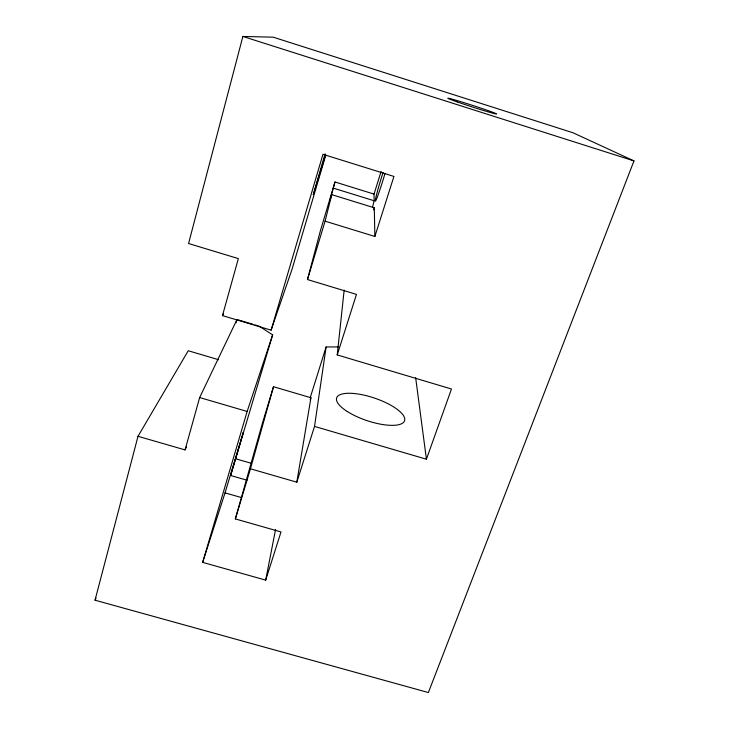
<?xml version="1.0" encoding="UTF-8"?>
<svg xmlns="http://www.w3.org/2000/svg" width="729" height="729" viewBox="0 0 729 729"><rect width="100%" height="100%" fill="white"/><g stroke="black" fill="none" stroke-linecap="round" stroke-linejoin="round"><path stroke-width="1.09" d="M338.165 346.913L326.109 346.958L314.527 426.41L426.419 459.206L451.479 389.013L337.235 354.923L344.161 290.096M235.349 518.93L250.457 468.793L296.803 482.188L310.946 397.752L273.493 386.707L262.513 422.884L235.349 518.93L280.993 531.942L265.693 580.129L202.662 562.369L247.149 411.448L272.637 334.884L259.251 326.173M265.693 580.129L275.562 529.445M202.662 562.369L225.033 492.859L243.322 432.352L230.619 475.499L247.022 480.22M325.079 221.16L331.768 194.652L374.296 207.801L374.87 236.46L325.079 221.16L307.483 279.553L356.463 294.388L337.235 354.923M331.768 194.652L330.091 199.892L334.966 181.977L374.023 194.096L374.159 200.776L372.984 205.35A35.593 1.722 -72.9 0 0 372.501 207.4M325.772 155.195L292.083 269.101L271.115 330.155L222.473 315.621L238.347 258.604L188.565 243.522L242.875 36.45L273.184 37.17L573.003 132.76L633.975 160.909L428.37 692.55L95.025 600.195L138.009 436.307L188.237 350.74L218.554 359.707M307.483 279.553L320.213 231.403L334.966 181.977M138.009 436.307L185.066 449.902L199.655 397.542L236.98 319.521L252.89 324.277M250.457 468.793L273.493 386.707M236.059 322.756L236.67 320.596M325.517 154.849L313.27 194.698L325.079 153.773M271.115 330.155L322.956 154.302L393.933 176.436L374.87 236.46M230.619 475.499L272.637 334.884M310.199 397.706L326.109 346.958M374.023 194.096L381.13 171.406M296.803 482.188L314.527 426.41M310.18 399.665L310.946 397.752M373.467 209.843L374.296 207.801M185.066 449.902L186.46 446.822M95.025 600.195L96.028 598.163M222.473 315.621L223.53 313.634M225.033 492.859L241.408 497.552M235.968 458.869L251.013 463.216M199.655 397.542L247.149 411.448M255.004 324.906L258.194 325.854M333.408 188.155L374.159 200.776M242.875 36.45L633.975 160.909M415.648 377.677L426.419 459.206M385.03 173.393A23.128 1.121 -72.9 0 1 375.344 201.158A23.128 1.121 -72.9 0 1 383.053 172.518M457.265 101.932A25.615 0.784 17.9 0 0 496.394 113.997A25.615 0.784 17.9 0 0 463.07 102.388A25.615 0.784 17.9 0 0 457.265 101.932M347.268 411.502A35.83 11.883 18.6 0 0 403.912 421.954A35.83 11.883 18.6 0 0 360.7 394.453A35.83 11.883 18.6 0 0 347.268 411.502"/></g></svg>
